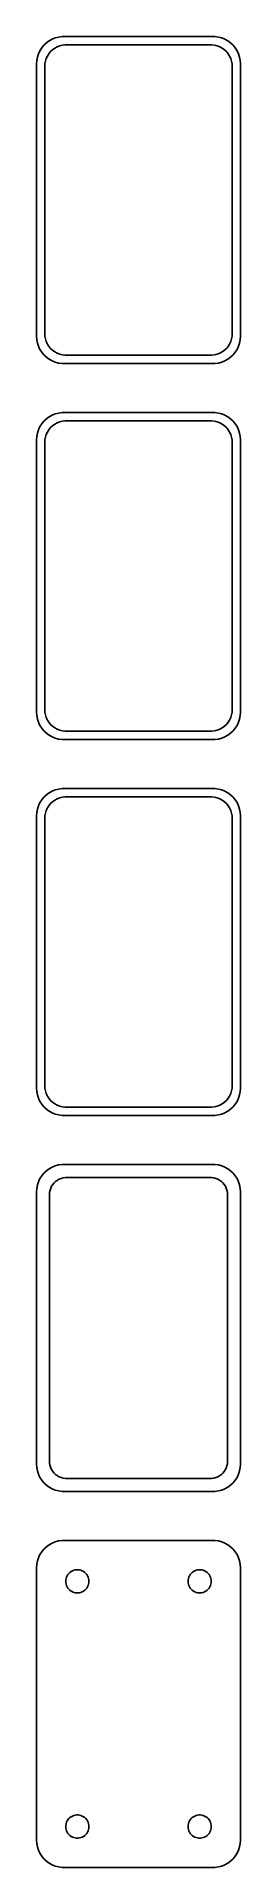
# Model space of a CAD drawing. Header units: metres. Extents: x -19 to 19, y 315 to 651.
import ezdxf

# ---------------------------------------------------------------- set-up
doc = ezdxf.new("R2010")
doc.units = ezdxf.units.M

msp = doc.modelspace()

# ---------------------------------------------------------------- linework, layer by layer
for p, q in [((-17.7951, 648.939), (-18.1315, 648.409)), ((-17.3948, 649.423), (-17.7951, 648.939)), ((-16.9371, 649.853), (-17.3948, 649.423)), ((-16.4291, 650.222), (-16.9371, 649.853)), ((-15.8789, 650.524), (-16.4291, 650.222)), ((-16.1659, 648.238), (-15.7997, 648.582)), ((-15.2951, 650.755), (-15.8789, 650.524)), ((-15.7997, 648.582), (-15.3933, 648.877)), ((-15.3933, 648.877), (-14.9531, 649.119)), ((-14.6869, 650.911), (-15.2951, 650.755)), ((-14.9531, 649.119), (-14.4861, 649.304)), ((-14.0639, 650.99), (-14.6869, 650.911)), ((-14.4861, 649.304), (-13.9995, 649.429)), ((14.0639, 650.99), (-14.0639, 650.99)), ((-13.9995, 649.429), (-13.5012, 649.492)), ((-13.5012, 649.492), (13.5012, 649.492)), ((13.5012, 649.492), (13.9995, 649.429)), ((13.9995, 649.429), (14.4861, 649.304)), ((14.6869, 650.911), (14.0639, 650.99)), ((14.4861, 649.304), (14.9531, 649.119)), ((15.2951, 650.755), (14.6869, 650.911)), ((14.9531, 649.119), (15.3933, 648.877)), ((15.8789, 650.524), (15.2951, 650.755)), ((15.3933, 648.877), (15.7997, 648.582)), ((15.7997, 648.582), (16.1659, 648.238)), ((16.4291, 650.222), (15.8789, 650.524)), ((16.9371, 649.853), (16.4291, 650.222)), ((17.3948, 649.423), (16.9371, 649.853)), ((17.7951, 648.939), (17.3948, 649.423)), ((18.1315, 648.409), (17.7951, 648.939)), ((-18.7106, 646.627), (-18.75, 646)), ((-18.75, 646), (-18.75, 596)), ((-18.5929, 647.243), (-18.7106, 646.627)), ((-18.3989, 647.841), (-18.5929, 647.243)), ((-18.1315, 648.409), (-18.3989, 647.841)), ((-17.25, 645.5), (-17.2184, 646.001)), ((-17.25, 596.5), (-17.25, 645.5)), ((-17.2184, 646.001), (-17.1243, 646.495)), ((-17.1243, 646.495), (-16.9691, 646.972)), ((-16.9691, 646.972), (-16.7552, 647.427)), ((-16.7552, 647.427), (-16.4861, 647.851)), ((-16.4861, 647.851), (-16.1659, 648.238)), ((16.1659, 648.238), (16.4861, 647.851)), ((16.4861, 647.851), (16.7552, 647.427)), ((16.7552, 647.427), (16.9691, 646.972)), ((16.9691, 646.972), (17.1243, 646.495)), ((17.1243, 646.495), (17.2184, 646.001)), ((17.2184, 646.001), (17.25, 645.5)), ((17.25, 645.5), (17.25, 596.5)), ((18.3989, 647.841), (18.1315, 648.409)), ((18.5929, 647.243), (18.3989, 647.841)), ((18.7106, 646.627), (18.5929, 647.243)), ((18.75, 646), (18.7106, 646.627)), ((18.75, 596), (18.75, 646)), ((-18.75, 596), (-18.7106, 595.373)), ((-18.7106, 595.373), (-18.5929, 594.757)), ((-18.5929, 594.757), (-18.3989, 594.159)), ((-17.2184, 595.999), (-17.25, 596.5)), ((-17.1243, 595.505), (-17.2184, 595.999)), ((-16.9691, 595.028), (-17.1243, 595.505)), ((-16.7552, 594.573), (-16.9691, 595.028)), ((16.9691, 595.028), (16.7552, 594.573)), ((17.1243, 595.505), (16.9691, 595.028)), ((17.2184, 595.999), (17.1243, 595.505)), ((17.25, 596.5), (17.2184, 595.999)), ((18.3989, 594.159), (18.5929, 594.757)), ((18.5929, 594.757), (18.7106, 595.373)), ((18.7106, 595.373), (18.75, 596)), ((-18.3989, 594.159), (-18.1315, 593.591)), ((-18.1315, 593.591), (-17.7951, 593.061)), ((-17.7951, 593.061), (-17.3948, 592.577)), ((-17.3948, 592.577), (-16.9371, 592.147)), ((-16.9371, 592.147), (-16.4291, 591.778)), ((-16.4861, 594.149), (-16.7552, 594.573)), ((-16.1659, 593.762), (-16.4861, 594.149)), ((-16.4291, 591.778), (-15.8789, 591.476)), ((-15.7997, 593.418), (-16.1659, 593.762)), ((-15.8789, 591.476), (-15.2951, 591.245)), ((-15.3933, 593.123), (-15.7997, 593.418)), ((-14.9531, 592.881), (-15.3933, 593.123)), ((-14.4861, 592.696), (-14.9531, 592.881)), ((-13.9995, 592.571), (-14.4861, 592.696)), ((-13.5012, 592.508), (-13.9995, 592.571)), ((13.5012, 592.508), (-13.5012, 592.508)), ((13.9995, 592.571), (13.5012, 592.508)), ((14.4861, 592.696), (13.9995, 592.571)), ((14.9531, 592.881), (14.4861, 592.696)), ((15.3933, 593.123), (14.9531, 592.881)), ((15.2951, 591.245), (15.8789, 591.476)), ((15.7997, 593.418), (15.3933, 593.123)), ((16.1659, 593.762), (15.7997, 593.418)), ((15.8789, 591.476), (16.4291, 591.778)), ((16.4861, 594.149), (16.1659, 593.762)), ((16.4291, 591.778), (16.9371, 592.147)), ((16.7552, 594.573), (16.4861, 594.149)), ((16.9371, 592.147), (17.3948, 592.577)), ((17.3948, 592.577), (17.7951, 593.061)), ((17.7951, 593.061), (18.1315, 593.591)), ((18.1315, 593.591), (18.3989, 594.159)), ((-15.2951, 591.245), (-14.6869, 591.089)), ((-14.6869, 591.089), (-14.0639, 591.01)), ((-14.0639, 591.01), (14.0639, 591.01)), ((14.0639, 591.01), (14.6869, 591.089)), ((14.6869, 591.089), (15.2951, 591.245)), ((-15.8789, 581.524), (-16.4291, 581.222)), ((-15.2951, 581.755), (-15.8789, 581.524)), ((-14.6869, 581.911), (-15.2951, 581.755)), ((-14.0639, 581.99), (-14.6869, 581.911)), ((14.0639, 581.99), (-14.0639, 581.99)), ((14.6869, 581.911), (14.0639, 581.99)), ((15.2951, 581.755), (14.6869, 581.911)), ((15.8789, 581.524), (15.2951, 581.755)), ((16.4291, 581.222), (15.8789, 581.524)), ((-18.5929, 578.243), (-18.7106, 577.627)), ((-18.3989, 578.841), (-18.5929, 578.243)), ((-18.1315, 579.409), (-18.3989, 578.841)), ((-17.7951, 579.939), (-18.1315, 579.409)), ((-17.3948, 580.423), (-17.7951, 579.939)), ((-16.9371, 580.853), (-17.3948, 580.423)), ((-17.1243, 577.495), (-16.9691, 577.972)), ((-16.9691, 577.972), (-16.7552, 578.427)), ((-16.4291, 581.222), (-16.9371, 580.853)), ((-16.7552, 578.427), (-16.4861, 578.851)), ((-16.4861, 578.851), (-16.1659, 579.238)), ((-16.1659, 579.238), (-15.7997, 579.582)), ((-15.7997, 579.582), (-15.3933, 579.877)), ((-15.3933, 579.877), (-14.9531, 580.119)), ((-14.9531, 580.119), (-14.4861, 580.304)), ((-14.4861, 580.304), (-13.9995, 580.429)), ((-13.9995, 580.429), (-13.5012, 580.492)), ((-13.5012, 580.492), (13.5012, 580.492)), ((13.5012, 580.492), (13.9995, 580.429)), ((13.9995, 580.429), (14.4861, 580.304)), ((14.4861, 580.304), (14.9531, 580.119)), ((14.9531, 580.119), (15.3933, 579.877)), ((15.3933, 579.877), (15.7997, 579.582)), ((15.7997, 579.582), (16.1659, 579.238)), ((16.1659, 579.238), (16.4861, 578.851)), ((16.9371, 580.853), (16.4291, 581.222)), ((16.4861, 578.851), (16.7552, 578.427)), ((16.7552, 578.427), (16.9691, 577.972)), ((17.3948, 580.423), (16.9371, 580.853)), ((16.9691, 577.972), (17.1243, 577.495)), ((17.7951, 579.939), (17.3948, 580.423)), ((18.1315, 579.409), (17.7951, 579.939)), ((18.3989, 578.841), (18.1315, 579.409)), ((18.5929, 578.243), (18.3989, 578.841)), ((18.7106, 577.627), (18.5929, 578.243)), ((-18.7106, 577.627), (-18.75, 577)), ((-18.75, 577), (-18.75, 527)), ((-17.25, 576.5), (-17.2184, 577.001)), ((-17.25, 527.5), (-17.25, 576.5)), ((-17.2184, 577.001), (-17.1243, 577.495)), ((17.1243, 577.495), (17.2184, 577.001)), ((17.2184, 577.001), (17.25, 576.5)), ((17.25, 576.5), (17.25, 527.5)), ((18.75, 577), (18.7106, 577.627)), ((18.75, 527), (18.75, 577)), ((-17.2184, 526.999), (-17.25, 527.5)), ((17.25, 527.5), (17.2184, 526.999)), ((-18.75, 527), (-18.7106, 526.373)), ((-18.7106, 526.373), (-18.5929, 525.757)), ((-18.5929, 525.757), (-18.3989, 525.159)), ((-18.3989, 525.159), (-18.1315, 524.591)), ((-18.1315, 524.591), (-17.7951, 524.061)), ((-17.1243, 526.505), (-17.2184, 526.999)), ((-16.9691, 526.028), (-17.1243, 526.505)), ((-16.7552, 525.573), (-16.9691, 526.028)), ((-16.4861, 525.149), (-16.7552, 525.573)), ((-16.1659, 524.762), (-16.4861, 525.149)), ((-15.7997, 524.418), (-16.1659, 524.762)), ((-15.3933, 524.123), (-15.7997, 524.418)), ((15.7997, 524.418), (15.3933, 524.123)), ((16.1659, 524.762), (15.7997, 524.418)), ((16.4861, 525.149), (16.1659, 524.762)), ((16.7552, 525.573), (16.4861, 525.149)), ((16.9691, 526.028), (16.7552, 525.573)), ((17.1243, 526.505), (16.9691, 526.028)), ((17.2184, 526.999), (17.1243, 526.505)), ((17.7951, 524.061), (18.1315, 524.591)), ((18.1315, 524.591), (18.3989, 525.159)), ((18.3989, 525.159), (18.5929, 525.757)), ((18.5929, 525.757), (18.7106, 526.373)), ((18.7106, 526.373), (18.75, 527)), ((-17.7951, 524.061), (-17.3948, 523.577)), ((-17.3948, 523.577), (-16.9371, 523.147)), ((-16.9371, 523.147), (-16.4291, 522.778)), ((-16.4291, 522.778), (-15.8789, 522.476)), ((-15.8789, 522.476), (-15.2951, 522.245)), ((-14.9531, 523.881), (-15.3933, 524.123)), ((-15.2951, 522.245), (-14.6869, 522.089)), ((-14.4861, 523.696), (-14.9531, 523.881)), ((-14.6869, 522.089), (-14.0639, 522.01)), ((-13.9995, 523.571), (-14.4861, 523.696)), ((-14.0639, 522.01), (14.0639, 522.01)), ((-13.5012, 523.508), (-13.9995, 523.571)), ((13.5012, 523.508), (-13.5012, 523.508)), ((13.9995, 523.571), (13.5012, 523.508)), ((14.4861, 523.696), (13.9995, 523.571)), ((14.0639, 522.01), (14.6869, 522.089)), ((14.9531, 523.881), (14.4861, 523.696)), ((14.6869, 522.089), (15.2951, 522.245)), ((15.3933, 524.123), (14.9531, 523.881)), ((15.2951, 522.245), (15.8789, 522.476)), ((15.8789, 522.476), (16.4291, 522.778)), ((16.4291, 522.778), (16.9371, 523.147)), ((16.9371, 523.147), (17.3948, 523.577)), ((17.3948, 523.577), (17.7951, 524.061)), ((-17.7951, 510.939), (-18.1315, 510.409)), ((-17.3948, 511.423), (-17.7951, 510.939)), ((-16.9371, 511.853), (-17.3948, 511.423)), ((-16.4291, 512.222), (-16.9371, 511.853)), ((-15.8789, 512.524), (-16.4291, 512.222)), ((-15.2951, 512.755), (-15.8789, 512.524)), ((-15.7997, 510.582), (-15.3933, 510.877)), ((-15.3933, 510.877), (-14.9531, 511.119)), ((-14.6869, 512.911), (-15.2951, 512.755)), ((-14.9531, 511.119), (-14.4861, 511.304)), ((-14.0639, 512.99), (-14.6869, 512.911)), ((-14.4861, 511.304), (-13.9995, 511.429)), ((14.0639, 512.99), (-14.0639, 512.99)), ((-13.9995, 511.429), (-13.5012, 511.492)), ((-13.5012, 511.492), (13.5012, 511.492)), ((13.5012, 511.492), (13.9995, 511.429)), ((13.9995, 511.429), (14.4861, 511.304)), ((14.6869, 512.911), (14.0639, 512.99)), ((14.4861, 511.304), (14.9531, 511.119)), ((15.2951, 512.755), (14.6869, 512.911)), ((14.9531, 511.119), (15.3933, 510.877)), ((15.8789, 512.524), (15.2951, 512.755)), ((15.3933, 510.877), (15.7997, 510.582)), ((16.4291, 512.222), (15.8789, 512.524)), ((16.9371, 511.853), (16.4291, 512.222)), ((17.3948, 511.423), (16.9371, 511.853)), ((17.7951, 510.939), (17.3948, 511.423)), ((18.1315, 510.409), (17.7951, 510.939)), ((-18.7106, 508.627), (-18.75, 508)), ((-18.75, 508), (-18.75, 458)), ((-18.5929, 509.243), (-18.7106, 508.627)), ((-18.3989, 509.841), (-18.5929, 509.243)), ((-18.1315, 510.409), (-18.3989, 509.841)), ((-17.25, 507.5), (-17.2184, 508.001)), ((-17.25, 458.5), (-17.25, 507.5)), ((-17.2184, 508.001), (-17.1243, 508.495)), ((-17.1243, 508.495), (-16.9691, 508.972)), ((-16.9691, 508.972), (-16.7552, 509.427)), ((-16.7552, 509.427), (-16.4861, 509.851)), ((-16.4861, 509.851), (-16.1659, 510.238)), ((-16.1659, 510.238), (-15.7997, 510.582)), ((15.7997, 510.582), (16.1659, 510.238)), ((16.1659, 510.238), (16.4861, 509.851)), ((16.4861, 509.851), (16.7552, 509.427)), ((16.7552, 509.427), (16.9691, 508.972)), ((16.9691, 508.972), (17.1243, 508.495)), ((17.1243, 508.495), (17.2184, 508.001)), ((17.2184, 508.001), (17.25, 507.5)), ((17.25, 507.5), (17.25, 458.5)), ((18.3989, 509.841), (18.1315, 510.409)), ((18.5929, 509.243), (18.3989, 509.841)), ((18.7106, 508.627), (18.5929, 509.243)), ((18.75, 508), (18.7106, 508.627)), ((18.75, 458), (18.75, 508)), ((-18.75, 458), (-18.7106, 457.373)), ((-18.7106, 457.373), (-18.5929, 456.757)), ((-17.2184, 457.999), (-17.25, 458.5)), ((-17.1243, 457.505), (-17.2184, 457.999)), ((-16.9691, 457.028), (-17.1243, 457.505)), ((-16.7552, 456.573), (-16.9691, 457.028)), ((16.9691, 457.028), (16.7552, 456.573)), ((17.1243, 457.505), (16.9691, 457.028)), ((17.2184, 457.999), (17.1243, 457.505)), ((17.25, 458.5), (17.2184, 457.999)), ((18.5929, 456.757), (18.7106, 457.373)), ((18.7106, 457.373), (18.75, 458)), ((-18.5929, 456.757), (-18.3989, 456.159)), ((-18.3989, 456.159), (-18.1315, 455.591)), ((-18.1315, 455.591), (-17.7951, 455.061)), ((-17.7951, 455.061), (-17.3948, 454.577)), ((-17.3948, 454.577), (-16.9371, 454.147)), ((-16.9371, 454.147), (-16.4291, 453.778)), ((-16.4861, 456.149), (-16.7552, 456.573)), ((-16.1659, 455.762), (-16.4861, 456.149)), ((-16.4291, 453.778), (-15.8789, 453.476)), ((-15.7997, 455.418), (-16.1659, 455.762)), ((-15.3933, 455.123), (-15.7997, 455.418)), ((-14.9531, 454.881), (-15.3933, 455.123)), ((-14.4861, 454.696), (-14.9531, 454.881)), ((-13.9995, 454.571), (-14.4861, 454.696)), ((-13.5012, 454.508), (-13.9995, 454.571)), ((13.5012, 454.508), (-13.5012, 454.508)), ((13.9995, 454.571), (13.5012, 454.508)), ((14.4861, 454.696), (13.9995, 454.571)), ((14.9531, 454.881), (14.4861, 454.696)), ((15.3933, 455.123), (14.9531, 454.881)), ((15.7997, 455.418), (15.3933, 455.123)), ((16.1659, 455.762), (15.7997, 455.418)), ((15.8789, 453.476), (16.4291, 453.778)), ((16.4861, 456.149), (16.1659, 455.762)), ((16.4291, 453.778), (16.9371, 454.147)), ((16.7552, 456.573), (16.4861, 456.149)), ((16.9371, 454.147), (17.3948, 454.577)), ((17.3948, 454.577), (17.7951, 455.061)), ((17.7951, 455.061), (18.1315, 455.591)), ((18.1315, 455.591), (18.3989, 456.159)), ((18.3989, 456.159), (18.5929, 456.757)), ((-15.8789, 453.476), (-15.2951, 453.245)), ((-15.2951, 453.245), (-14.6869, 453.089)), ((-14.6869, 453.089), (-14.0639, 453.01)), ((-14.0639, 453.01), (14.0639, 453.01)), ((14.0639, 453.01), (14.6869, 453.089)), ((14.6869, 453.089), (15.2951, 453.245)), ((15.2951, 453.245), (15.8789, 453.476)), ((-15.8789, 443.524), (-16.4291, 443.222)), ((-15.2951, 443.755), (-15.8789, 443.524)), ((-14.6869, 443.911), (-15.2951, 443.755)), ((-14.0639, 443.99), (-14.6869, 443.911)), ((14.0639, 443.99), (-14.0639, 443.99)), ((14.6869, 443.911), (14.0639, 443.99)), ((15.2951, 443.755), (14.6869, 443.911)), ((15.8789, 443.524), (15.2951, 443.755)), ((16.4291, 443.222), (15.8789, 443.524)), ((-18.5929, 440.243), (-18.7106, 439.627)), ((-18.3989, 440.841), (-18.5929, 440.243)), ((-18.1315, 441.409), (-18.3989, 440.841)), ((-17.7951, 441.939), (-18.1315, 441.409)), ((-17.3948, 442.423), (-17.7951, 441.939)), ((-16.9371, 442.853), (-17.3948, 442.423)), ((-16.4291, 443.222), (-16.9371, 442.853)), ((-15.9779, 440), (-15.7684, 440.33)), ((-15.7684, 440.33), (-15.5192, 440.631)), ((-15.5192, 440.631), (-15.2342, 440.899)), ((-15.2342, 440.899), (-14.918, 441.128)), ((-14.918, 441.128), (-14.5754, 441.317)), ((-14.5754, 441.317), (-14.2119, 441.461)), ((-14.2119, 441.461), (-13.8333, 441.558)), ((-13.8333, 441.558), (-13.4454, 441.607)), ((-13.4454, 441.607), (13.4454, 441.607)), ((13.4454, 441.607), (13.8333, 441.558)), ((13.8333, 441.558), (14.2119, 441.461)), ((14.2119, 441.461), (14.5754, 441.317)), ((14.5754, 441.317), (14.918, 441.128)), ((14.918, 441.128), (15.2342, 440.899)), ((15.2342, 440.899), (15.5192, 440.631)), ((15.5192, 440.631), (15.7684, 440.33)), ((15.7684, 440.33), (15.9779, 440)), ((16.9371, 442.853), (16.4291, 443.222)), ((17.3948, 442.423), (16.9371, 442.853)), ((17.7951, 441.939), (17.3948, 442.423)), ((18.1315, 441.409), (17.7951, 441.939)), ((18.3989, 440.841), (18.1315, 441.409)), ((18.5929, 440.243), (18.3989, 440.841)), ((18.7106, 439.627), (18.5929, 440.243)), ((-18.7106, 439.627), (-18.75, 439)), ((-18.75, 439), (-18.75, 389)), ((-16.3629, 438.5), (-16.3384, 438.89)), ((-16.3629, 389.5), (-16.3629, 438.5)), ((-16.3384, 438.89), (-16.2651, 439.274)), ((-16.2651, 439.274), (-16.1443, 439.646)), ((-16.1443, 439.646), (-15.9779, 440)), ((15.9779, 440), (16.1443, 439.646)), ((16.1443, 439.646), (16.2651, 439.274)), ((16.2651, 439.274), (16.3384, 438.89)), ((16.3384, 438.89), (16.3629, 438.5)), ((16.3629, 438.5), (16.3629, 389.5)), ((18.75, 439), (18.7106, 439.627)), ((18.75, 389), (18.75, 439)), ((-18.75, 389), (-18.7106, 388.373)), ((-18.7106, 388.373), (-18.5929, 387.757)), ((-18.5929, 387.757), (-18.3989, 387.159)), ((-18.3989, 387.159), (-18.1315, 386.591)), ((-18.1315, 386.591), (-17.7951, 386.061)), ((-16.3384, 389.11), (-16.3629, 389.5)), ((-16.2651, 388.726), (-16.3384, 389.11)), ((-16.1443, 388.354), (-16.2651, 388.726)), ((-15.9779, 388), (-16.1443, 388.354)), ((-15.7684, 387.67), (-15.9779, 388)), ((-15.5192, 387.369), (-15.7684, 387.67)), ((-15.2342, 387.101), (-15.5192, 387.369)), ((-14.918, 386.872), (-15.2342, 387.101)), ((-14.5754, 386.683), (-14.918, 386.872)), ((-14.2119, 386.539), (-14.5754, 386.683)), ((-13.8333, 386.442), (-14.2119, 386.539)), ((-13.4454, 386.393), (-13.8333, 386.442)), ((13.4454, 386.393), (-13.4454, 386.393)), ((13.8333, 386.442), (13.4454, 386.393)), ((14.2119, 386.539), (13.8333, 386.442)), ((14.5754, 386.683), (14.2119, 386.539)), ((14.918, 386.872), (14.5754, 386.683)), ((15.2342, 387.101), (14.918, 386.872)), ((15.5192, 387.369), (15.2342, 387.101)), ((15.7684, 387.67), (15.5192, 387.369)), ((15.9779, 388), (15.7684, 387.67)), ((16.1443, 388.354), (15.9779, 388)), ((16.2651, 388.726), (16.1443, 388.354)), ((16.3384, 389.11), (16.2651, 388.726)), ((16.3629, 389.5), (16.3384, 389.11)), ((17.7951, 386.061), (18.1315, 386.591)), ((18.1315, 386.591), (18.3989, 387.159)), ((18.3989, 387.159), (18.5929, 387.757)), ((18.5929, 387.757), (18.7106, 388.373)), ((18.7106, 388.373), (18.75, 389)), ((-17.7951, 386.061), (-17.3948, 385.577)), ((-17.3948, 385.577), (-16.9371, 385.147)), ((-16.9371, 385.147), (-16.4291, 384.778)), ((-16.4291, 384.778), (-15.8789, 384.476)), ((-15.8789, 384.476), (-15.2951, 384.245)), ((-15.2951, 384.245), (-14.6869, 384.089)), ((-14.6869, 384.089), (-14.0639, 384.01)), ((-14.0639, 384.01), (14.0639, 384.01)), ((14.0639, 384.01), (14.6869, 384.089)), ((14.6869, 384.089), (15.2951, 384.245)), ((15.2951, 384.245), (15.8789, 384.476)), ((15.8789, 384.476), (16.4291, 384.778)), ((16.4291, 384.778), (16.9371, 385.147)), ((16.9371, 385.147), (17.3948, 385.577)), ((17.3948, 385.577), (17.7951, 386.061)), ((-17.7951, 372.939), (-18.1315, 372.409)), ((-17.3948, 373.423), (-17.7951, 372.939)), ((-16.9371, 373.853), (-17.3948, 373.423)), ((-16.4291, 374.222), (-16.9371, 373.853)), ((-15.8789, 374.524), (-16.4291, 374.222)), ((-15.2951, 374.755), (-15.8789, 374.524)), ((-14.6869, 374.911), (-15.2951, 374.755)), ((-14.0639, 374.99), (-14.6869, 374.911)), ((14.0639, 374.99), (-14.0639, 374.99)), ((14.6869, 374.911), (14.0639, 374.99)), ((15.2951, 374.755), (14.6869, 374.911)), ((15.8789, 374.524), (15.2951, 374.755)), ((16.4291, 374.222), (15.8789, 374.524)), ((16.9371, 373.853), (16.4291, 374.222)), ((17.3948, 373.423), (16.9371, 373.853)), ((17.7951, 372.939), (17.3948, 373.423)), ((18.1315, 372.409), (17.7951, 372.939)), ((-18.7106, 370.627), (-18.75, 370)), ((-18.75, 370), (-18.75, 320)), ((-18.5929, 371.243), (-18.7106, 370.627)), ((-18.3989, 371.841), (-18.5929, 371.243)), ((-18.1315, 372.409), (-18.3989, 371.841)), ((-11.9098, 369.531), (-11.6501, 369.597)), ((-11.6501, 369.597), (-11.3841, 369.631)), ((-11.3841, 369.631), (-11.1159, 369.631)), ((-11.1159, 369.631), (-10.8499, 369.597)), ((-10.8499, 369.597), (-10.5901, 369.531)), ((10.5901, 369.531), (10.8499, 369.597)), ((10.8499, 369.597), (11.1159, 369.631)), ((11.1159, 369.631), (11.3841, 369.631)), ((11.3841, 369.631), (11.6501, 369.597)), ((11.6501, 369.597), (11.9098, 369.531)), ((18.3989, 371.841), (18.1315, 372.409)), ((18.5929, 371.243), (18.3989, 371.841)), ((18.7106, 370.627), (18.5929, 371.243)), ((18.75, 370), (18.7106, 370.627)), ((18.75, 320), (18.75, 370)), ((-13.3853, 367.5), (-13.3685, 367.768)), ((-13.3685, 367.232), (-13.3853, 367.5)), ((-13.3685, 367.768), (-13.3182, 368.031)), ((-13.3182, 366.969), (-13.3685, 367.232)), ((-13.3182, 368.031), (-13.2353, 368.286)), ((-13.2353, 366.714), (-13.3182, 366.969)), ((-13.2353, 368.286), (-13.1212, 368.529)), ((-13.1212, 366.471), (-13.2353, 366.714)), ((-13.1212, 368.529), (-12.9775, 368.755)), ((-12.9775, 366.245), (-13.1212, 366.471)), ((-12.9775, 368.755), (-12.8065, 368.962)), ((-12.8065, 366.038), (-12.9775, 366.245)), ((-12.8065, 368.962), (-12.6111, 369.145)), ((-12.6111, 369.145), (-12.3941, 369.303)), ((-12.3941, 369.303), (-12.1591, 369.432)), ((-12.1591, 369.432), (-11.9098, 369.531)), ((-10.5901, 369.531), (-10.3408, 369.432)), ((-10.3408, 369.432), (-10.1059, 369.303)), ((-10.1059, 369.303), (-9.8889, 369.145)), ((-9.8889, 369.145), (-9.69344, 368.962)), ((-9.69344, 368.962), (-9.52251, 368.755)), ((-9.52251, 366.245), (-9.69344, 366.038)), ((-9.52251, 368.755), (-9.37881, 368.529)), ((-9.37881, 366.471), (-9.52251, 366.245)), ((-9.37881, 368.529), (-9.26465, 368.286)), ((-9.26465, 366.714), (-9.37881, 366.471)), ((-9.26465, 368.286), (-9.18178, 368.031)), ((-9.18178, 366.969), (-9.26465, 366.714)), ((-9.18178, 368.031), (-9.13153, 367.768)), ((-9.13153, 367.232), (-9.18178, 366.969)), ((-9.13153, 367.768), (-9.1147, 367.5)), ((-9.1147, 367.5), (-9.13153, 367.232)), ((9.1147, 367.5), (9.13153, 367.768)), ((9.13153, 367.232), (9.1147, 367.5)), ((9.13153, 367.768), (9.18178, 368.031)), ((9.18178, 366.969), (9.13153, 367.232)), ((9.18178, 368.031), (9.26465, 368.286)), ((9.26465, 366.714), (9.18178, 366.969)), ((9.26465, 368.286), (9.37881, 368.529)), ((9.37881, 366.471), (9.26465, 366.714)), ((9.37881, 368.529), (9.52251, 368.755)), ((9.52251, 366.245), (9.37881, 366.471)), ((9.52251, 368.755), (9.69344, 368.962)), ((9.69344, 366.038), (9.52251, 366.245)), ((9.69344, 368.962), (9.8889, 369.145)), ((9.8889, 369.145), (10.1059, 369.303)), ((10.1059, 369.303), (10.3408, 369.432)), ((10.3408, 369.432), (10.5901, 369.531)), ((11.9098, 369.531), (12.1591, 369.432)), ((12.1591, 369.432), (12.3941, 369.303)), ((12.3941, 369.303), (12.6111, 369.145)), ((12.6111, 369.145), (12.8065, 368.962)), ((12.8065, 368.962), (12.9775, 368.755)), ((12.9775, 366.245), (12.8065, 366.038)), ((12.9775, 368.755), (13.1212, 368.529)), ((13.1212, 366.471), (12.9775, 366.245)), ((13.1212, 368.529), (13.2353, 368.286)), ((13.2353, 366.714), (13.1212, 366.471)), ((13.2353, 368.286), (13.3182, 368.031)), ((13.3182, 366.969), (13.2353, 366.714)), ((13.3182, 368.031), (13.3685, 367.768)), ((13.3685, 367.232), (13.3182, 366.969)), ((13.3685, 367.768), (13.3853, 367.5)), ((13.3853, 367.5), (13.3685, 367.232)), ((-12.6111, 365.855), (-12.8065, 366.038)), ((-12.3941, 365.697), (-12.6111, 365.855)), ((-12.1591, 365.568), (-12.3941, 365.697)), ((-11.9098, 365.469), (-12.1591, 365.568)), ((-11.6501, 365.403), (-11.9098, 365.469)), ((-11.3841, 365.369), (-11.6501, 365.403)), ((-11.1159, 365.369), (-11.3841, 365.369)), ((-10.8499, 365.403), (-11.1159, 365.369)), ((-10.5901, 365.469), (-10.8499, 365.403)), ((-10.3408, 365.568), (-10.5901, 365.469)), ((-10.1059, 365.697), (-10.3408, 365.568)), ((-9.8889, 365.855), (-10.1059, 365.697)), ((-9.69344, 366.038), (-9.8889, 365.855)), ((9.8889, 365.855), (9.69344, 366.038)), ((10.1059, 365.697), (9.8889, 365.855)), ((10.3408, 365.568), (10.1059, 365.697)), ((10.5901, 365.469), (10.3408, 365.568)), ((10.8499, 365.403), (10.5901, 365.469)), ((11.1159, 365.369), (10.8499, 365.403)), ((11.3841, 365.369), (11.1159, 365.369)), ((11.6501, 365.403), (11.3841, 365.369)), ((11.9098, 365.469), (11.6501, 365.403)), ((12.1591, 365.568), (11.9098, 365.469)), ((12.3941, 365.697), (12.1591, 365.568)), ((12.6111, 365.855), (12.3941, 365.697)), ((12.8065, 366.038), (12.6111, 365.855)), ((-13.3853, 322.5), (-13.3685, 322.768)), ((-13.3685, 322.768), (-13.3182, 323.031)), ((-13.3182, 323.031), (-13.2353, 323.286)), ((-13.2353, 323.286), (-13.1212, 323.529)), ((-13.1212, 323.529), (-12.9775, 323.755)), ((-12.9775, 323.755), (-12.8065, 323.962)), ((-12.8065, 323.962), (-12.6111, 324.145)), ((-12.6111, 324.145), (-12.3941, 324.303)), ((-12.3941, 324.303), (-12.1591, 324.432)), ((-12.1591, 324.432), (-11.9098, 324.531)), ((-11.9098, 324.531), (-11.6501, 324.597)), ((-11.6501, 324.597), (-11.3841, 324.631)), ((-11.3841, 324.631), (-11.1159, 324.631)), ((-11.1159, 324.631), (-10.8499, 324.597)), ((-10.8499, 324.597), (-10.5901, 324.531)), ((-10.5901, 324.531), (-10.3408, 324.432)), ((-10.3408, 324.432), (-10.1059, 324.303)), ((-10.1059, 324.303), (-9.8889, 324.145)), ((-9.8889, 324.145), (-9.69344, 323.962)), ((-9.69344, 323.962), (-9.52251, 323.755)), ((-9.52251, 323.755), (-9.37881, 323.529)), ((-9.37881, 323.529), (-9.26465, 323.286)), ((-9.26465, 323.286), (-9.18178, 323.031)), ((-9.18178, 323.031), (-9.13153, 322.768)), ((-9.13153, 322.768), (-9.1147, 322.5)), ((9.1147, 322.5), (9.13153, 322.768)), ((9.13153, 322.768), (9.18178, 323.031)), ((9.18178, 323.031), (9.26465, 323.286)), ((9.26465, 323.286), (9.37881, 323.529)), ((9.37881, 323.529), (9.52251, 323.755)), ((9.52251, 323.755), (9.69344, 323.962)), ((9.69344, 323.962), (9.8889, 324.145)), ((9.8889, 324.145), (10.1059, 324.303)), ((10.1059, 324.303), (10.3408, 324.432)), ((10.3408, 324.432), (10.5901, 324.531)), ((10.5901, 324.531), (10.8499, 324.597)), ((10.8499, 324.597), (11.1159, 324.631)), ((11.1159, 324.631), (11.3841, 324.631)), ((11.3841, 324.631), (11.6501, 324.597)), ((11.6501, 324.597), (11.9098, 324.531)), ((11.9098, 324.531), (12.1591, 324.432)), ((12.1591, 324.432), (12.3941, 324.303)), ((12.3941, 324.303), (12.6111, 324.145)), ((12.6111, 324.145), (12.8065, 323.962)), ((12.8065, 323.962), (12.9775, 323.755)), ((12.9775, 323.755), (13.1212, 323.529)), ((13.1212, 323.529), (13.2353, 323.286)), ((13.2353, 323.286), (13.3182, 323.031)), ((13.3182, 323.031), (13.3685, 322.768)), ((13.3685, 322.768), (13.3853, 322.5)), ((-18.75, 320), (-18.7106, 319.373)), ((-18.7106, 319.373), (-18.5929, 318.757)), ((-13.3685, 322.232), (-13.3853, 322.5)), ((-13.3182, 321.969), (-13.3685, 322.232)), ((-13.2353, 321.714), (-13.3182, 321.969)), ((-13.1212, 321.471), (-13.2353, 321.714)), ((-12.9775, 321.245), (-13.1212, 321.471)), ((-12.8065, 321.038), (-12.9775, 321.245)), ((-12.6111, 320.855), (-12.8065, 321.038)), ((-12.3941, 320.697), (-12.6111, 320.855)), ((-12.1591, 320.568), (-12.3941, 320.697)), ((-11.9098, 320.469), (-12.1591, 320.568)), ((-11.6501, 320.403), (-11.9098, 320.469)), ((-11.3841, 320.369), (-11.6501, 320.403)), ((-11.1159, 320.369), (-11.3841, 320.369)), ((-10.8499, 320.403), (-11.1159, 320.369)), ((-10.5901, 320.469), (-10.8499, 320.403)), ((-10.3408, 320.568), (-10.5901, 320.469)), ((-10.1059, 320.697), (-10.3408, 320.568)), ((-9.8889, 320.855), (-10.1059, 320.697)), ((-9.69344, 321.038), (-9.8889, 320.855)), ((-9.52251, 321.245), (-9.69344, 321.038)), ((-9.37881, 321.471), (-9.52251, 321.245)), ((-9.26465, 321.714), (-9.37881, 321.471)), ((-9.18178, 321.969), (-9.26465, 321.714)), ((-9.13153, 322.232), (-9.18178, 321.969)), ((-9.1147, 322.5), (-9.13153, 322.232)), ((9.13153, 322.232), (9.1147, 322.5)), ((9.18178, 321.969), (9.13153, 322.232)), ((9.26465, 321.714), (9.18178, 321.969)), ((9.37881, 321.471), (9.26465, 321.714)), ((9.52251, 321.245), (9.37881, 321.471)), ((9.69344, 321.038), (9.52251, 321.245)), ((9.8889, 320.855), (9.69344, 321.038)), ((10.1059, 320.697), (9.8889, 320.855)), ((10.3408, 320.568), (10.1059, 320.697)), ((10.5901, 320.469), (10.3408, 320.568)), ((10.8499, 320.403), (10.5901, 320.469)), ((11.1159, 320.369), (10.8499, 320.403)), ((11.3841, 320.369), (11.1159, 320.369)), ((11.6501, 320.403), (11.3841, 320.369)), ((11.9098, 320.469), (11.6501, 320.403)), ((12.1591, 320.568), (11.9098, 320.469)), ((12.3941, 320.697), (12.1591, 320.568)), ((12.6111, 320.855), (12.3941, 320.697)), ((12.8065, 321.038), (12.6111, 320.855)), ((12.9775, 321.245), (12.8065, 321.038)), ((13.1212, 321.471), (12.9775, 321.245)), ((13.2353, 321.714), (13.1212, 321.471)), ((13.3182, 321.969), (13.2353, 321.714)), ((13.3685, 322.232), (13.3182, 321.969)), ((13.3853, 322.5), (13.3685, 322.232)), ((18.5929, 318.757), (18.7106, 319.373)), ((18.7106, 319.373), (18.75, 320)), ((-18.5929, 318.757), (-18.3989, 318.159)), ((-18.3989, 318.159), (-18.1315, 317.591)), ((-18.1315, 317.591), (-17.7951, 317.061)), ((-17.7951, 317.061), (-17.3948, 316.577)), ((-17.3948, 316.577), (-16.9371, 316.147)), ((-16.9371, 316.147), (-16.4291, 315.778)), ((16.4291, 315.778), (16.9371, 316.147)), ((16.9371, 316.147), (17.3948, 316.577)), ((17.3948, 316.577), (17.7951, 317.061)), ((17.7951, 317.061), (18.1315, 317.591)), ((18.1315, 317.591), (18.3989, 318.159)), ((18.3989, 318.159), (18.5929, 318.757)), ((-16.4291, 315.778), (-15.8789, 315.476)), ((-15.8789, 315.476), (-15.2951, 315.245)), ((-15.2951, 315.245), (-14.6869, 315.089)), ((-14.6869, 315.089), (-14.0639, 315.01)), ((-14.0639, 315.01), (14.0639, 315.01)), ((14.0639, 315.01), (14.6869, 315.089)), ((14.6869, 315.089), (15.2951, 315.245)), ((15.2951, 315.245), (15.8789, 315.476)), ((15.8789, 315.476), (16.4291, 315.778))]:
    msp.add_line(p, q)

doc.saveas('drawing.dxf')
